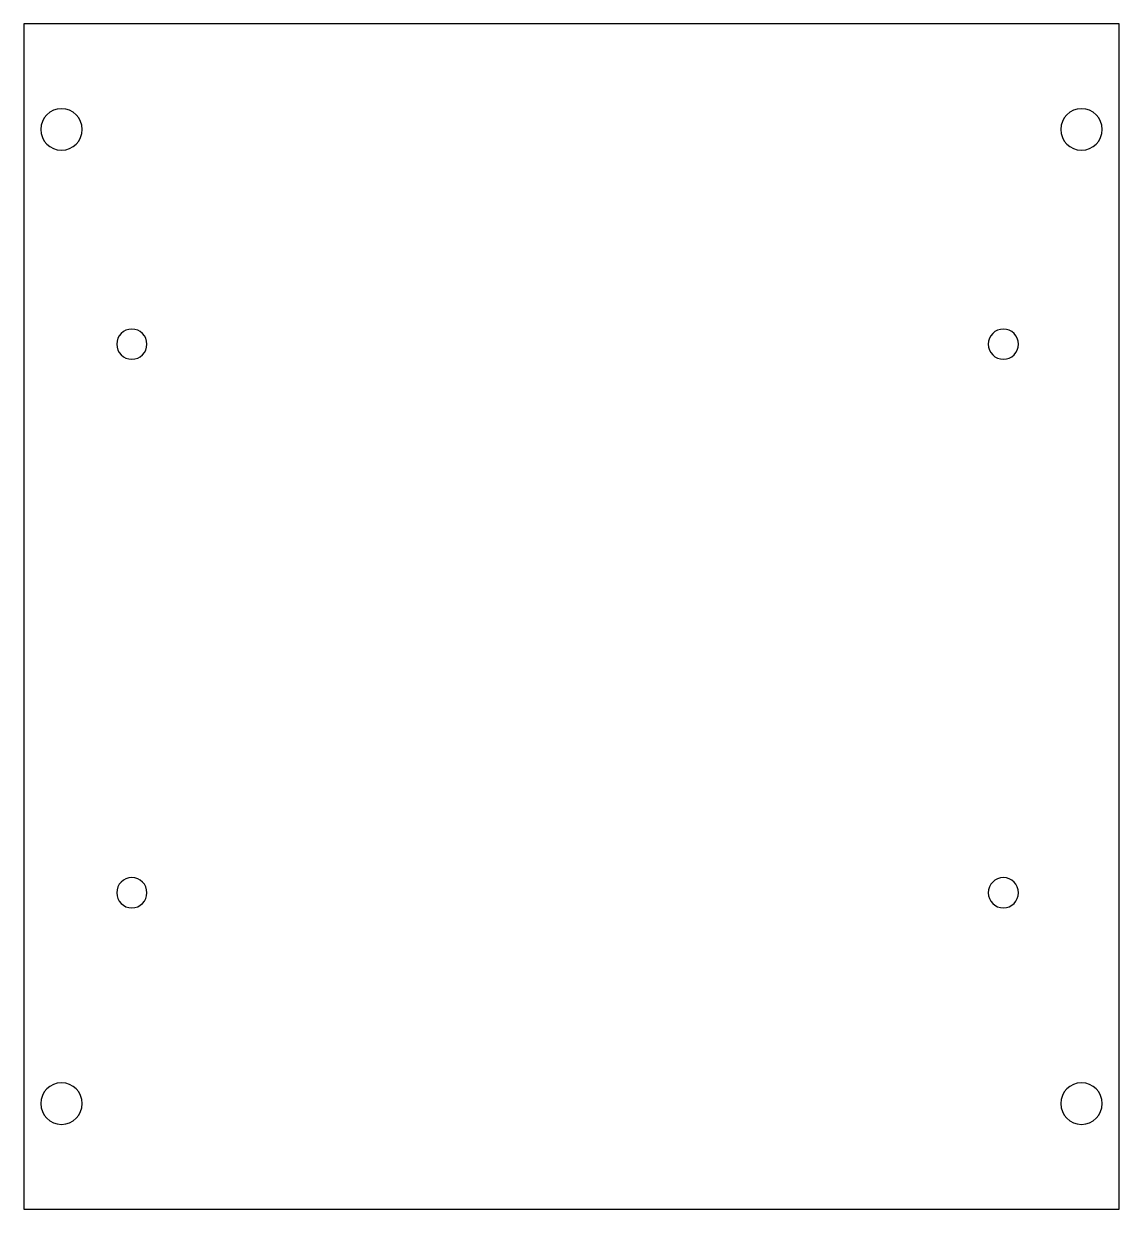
# Model space of a CAD drawing. Extents: x -224 to 225, y -79 to 79.
# Drawn here: x -224.4 to -79.4, y -78.1 to 78.9 of the extents above; entities that cross this region are included whole.
import ezdxf

# ---------------------------------------------------------------- set-up
doc = ezdxf.new("R2010")
doc.units = 0
doc.header["$MEASUREMENT"] = 0
doc.layers.add('PLAN_1', color=7, linetype='CONTINUOUS')

msp = doc.modelspace()

# ---------------------------------------------------------------- linework, layer by layer
at = {"layer": 'PLAN_1', "color": 250}
msp.add_open_spline([(-224.3928, 78.9463), (-224.3928, 78.9463), (-79.3927, 78.9463), (-79.3927, 78.9463), (-79.3927, 78.9463), (-79.3927, 78.9463), (-79.3927, -78.0539), (-79.3927, -78.0539), (-79.3927, -78.0539), (-79.3927, -78.0539), (-224.3928, -78.0539), (-224.3928, -78.0539), (-224.3928, -78.0539), (-224.3928, -78.0539), (-224.3928, 78.9463), (-224.3928, 78.9463)], degree=3, knots=[0, 0, 0, 0, 0.2, 0.2, 0.2, 0.2, 0.4, 0.4, 0.4, 0.4, 0.6, 0.6, 0.6, 0.6, 1, 1, 1, 1], dxfattribs=at)
at = {"layer": 'PLAN_1', "color": 7}
for points in [[(-219.3927, 67.6961), (-217.874, 67.6961), (-216.6427, 66.4648), (-216.6427, 64.9461), (-216.6427, 64.9461), (-216.6427, 63.4275), (-217.8739, 62.196), (-219.3927, 62.196), (-219.3927, 62.196), (-220.9116, 62.1962), (-222.1427, 63.4272), (-222.1427, 64.9461), (-222.1427, 64.9461), (-222.1427, 66.4648), (-220.9115, 67.6961), (-219.3927, 67.6961)], [(-84.3927, 67.6961), (-82.8739, 67.6961), (-81.6427, 66.4648), (-81.6427, 64.9461), (-81.6427, 64.9461), (-81.6427, 63.4275), (-82.8739, 62.196), (-84.3927, 62.196), (-84.3927, 62.196), (-85.9115, 62.1962), (-87.1427, 63.4272), (-87.1427, 64.9461), (-87.1427, 64.9461), (-87.1427, 66.4648), (-85.9115, 67.6961), (-84.3927, 67.6961)], [(-210.0878, 38.5074), (-208.9832, 38.5074), (-208.0877, 37.6118), (-208.0877, 36.5073), (-208.0877, 36.5073), (-208.0877, 35.4026), (-208.9832, 34.5073), (-210.0877, 34.5073), (-210.0877, 34.5073), (-211.1922, 34.5074), (-212.0877, 35.4026), (-212.0877, 36.5073), (-212.0877, 36.5073), (-212.0877, 37.6118), (-211.1922, 38.5073), (-210.0878, 38.5074)], [(-94.7308, 38.5074), (-93.6263, 38.5074), (-92.7308, 37.6118), (-92.7308, 36.5073), (-92.7308, 36.5073), (-92.7308, 35.4026), (-93.6263, 34.5073), (-94.7308, 34.5073), (-94.7308, 34.5073), (-95.8353, 34.5074), (-96.7308, 35.4026), (-96.7308, 36.5073), (-96.7308, 36.5073), (-96.7308, 37.6118), (-95.8353, 38.5073), (-94.7308, 38.5074)], [(-210.0878, -34.1368), (-208.9832, -34.1368), (-208.0877, -35.0324), (-208.0877, -36.1369), (-208.0877, -36.1369), (-208.0877, -37.2416), (-208.9832, -38.137), (-210.0877, -38.137), (-210.0877, -38.137), (-211.1922, -38.1368), (-212.0877, -37.2416), (-212.0877, -36.1369), (-212.0877, -36.1369), (-212.0877, -35.0324), (-211.1922, -34.1369), (-210.0878, -34.1368)], [(-94.7308, -34.1368), (-93.6263, -34.1368), (-92.7308, -35.0324), (-92.7308, -36.1369), (-92.7308, -36.1369), (-92.7308, -37.2416), (-93.6263, -38.137), (-94.7308, -38.137), (-94.7308, -38.137), (-95.8353, -38.1368), (-96.7308, -37.2416), (-96.7308, -36.1369), (-96.7308, -36.1369), (-96.7308, -35.0324), (-95.8353, -34.1369), (-94.7308, -34.1368)], [(-219.3927, -61.3038), (-217.874, -61.3038), (-216.6427, -62.5351), (-216.6427, -64.0539), (-216.6427, -64.0539), (-216.6427, -65.5728), (-217.8739, -66.804), (-219.3927, -66.804), (-219.3927, -66.804), (-220.9116, -66.804), (-222.1427, -65.5728), (-222.1427, -64.0539), (-222.1427, -64.0539), (-222.1427, -62.5351), (-220.9115, -61.3039), (-219.3927, -61.3038)], [(-84.3927, -61.3038), (-82.8739, -61.3038), (-81.6427, -62.5351), (-81.6427, -64.0539), (-81.6427, -64.0539), (-81.6427, -65.5728), (-82.8739, -66.804), (-84.3927, -66.804), (-84.3927, -66.804), (-85.9115, -66.804), (-87.1427, -65.5728), (-87.1427, -64.0539), (-87.1427, -64.0539), (-87.1427, -62.5351), (-85.9115, -61.3039), (-84.3927, -61.3038)]]:
    msp.add_open_spline(points, degree=3, knots=[0, 0, 0, 0, 0.2, 0.2, 0.2, 0.2, 0.4, 0.4, 0.4, 0.4, 0.6, 0.6, 0.6, 0.6, 1, 1, 1, 1], dxfattribs=at)

doc.saveas('drawing.dxf')
